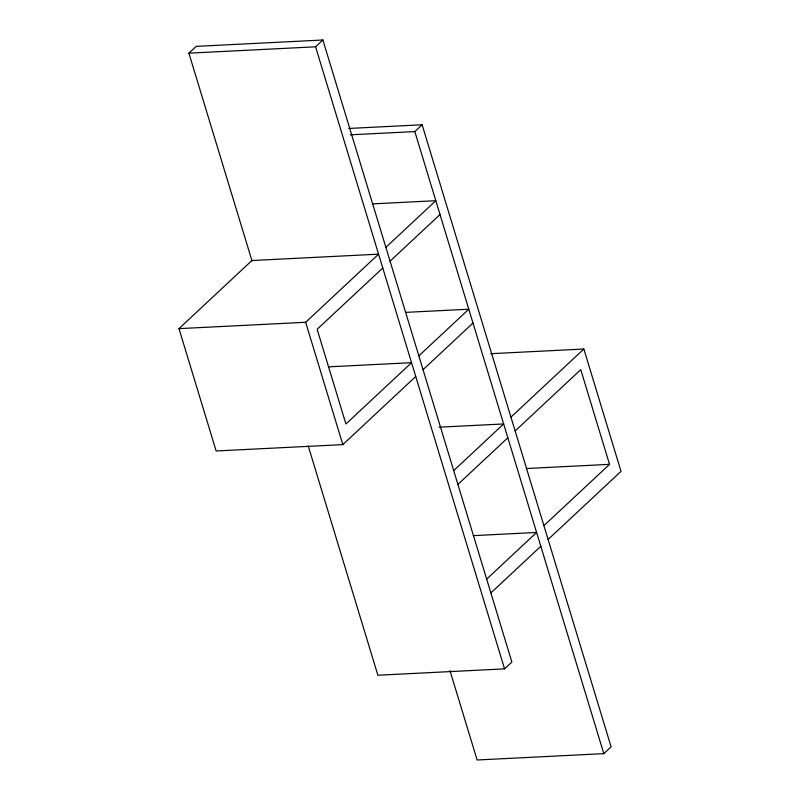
<?xml version="1.0" encoding="UTF-8"?>
<svg xmlns="http://www.w3.org/2000/svg" width="800" height="800" viewBox="0 0 800 800"><rect width="100%" height="100%" fill="white"/><g stroke="black" fill="none" stroke-linecap="round" stroke-linejoin="round"><path stroke-width="1.2" d="M252.01 260.92L188.89 53.17L196.19 46.36L322.87 40L511.87 662.06L504.57 668.87L377.89 675.23L308.24 445.99M188.89 53.17L315.58 46.81L322.87 40M178.98 328.64L251.89 260.53L378.58 254.17L305.66 322.28L178.98 328.64L216.15 450.98L342.83 444.62L415.75 376.5M350.23 134.82L414.82 131.58L422.11 124.77L611.11 746.83L603.81 753.64L477.13 760L449.92 670.45M385.87 247.35L435.82 200.7L372.48 203.88M382.78 267.99L317.15 329.29L345.92 423.98L411.55 362.68L328.33 366.86M390.07 261.18L440.02 214.52M418.84 355.87L468.79 309.21L405.44 312.39M423.04 369.69L472.99 323.03M453.7 470.61L503.65 423.95L439.06 427.19M510.94 417.13L583.85 349.02L621.02 471.36L548.11 539.47M457.9 484.43L507.84 437.77M515.14 430.96L580.76 369.65L609.53 464.35L543.91 525.65M486.67 579.12L536.61 532.46L473.27 535.64M490.87 592.94L540.81 546.29M348.83 128.45L422.11 124.77M490.71 353.7L583.85 349.02M526.32 468.52L609.53 464.35M414.82 131.58L603.81 753.64M315.58 46.81L504.57 668.87M305.66 322.28L342.83 444.62"/></g></svg>
